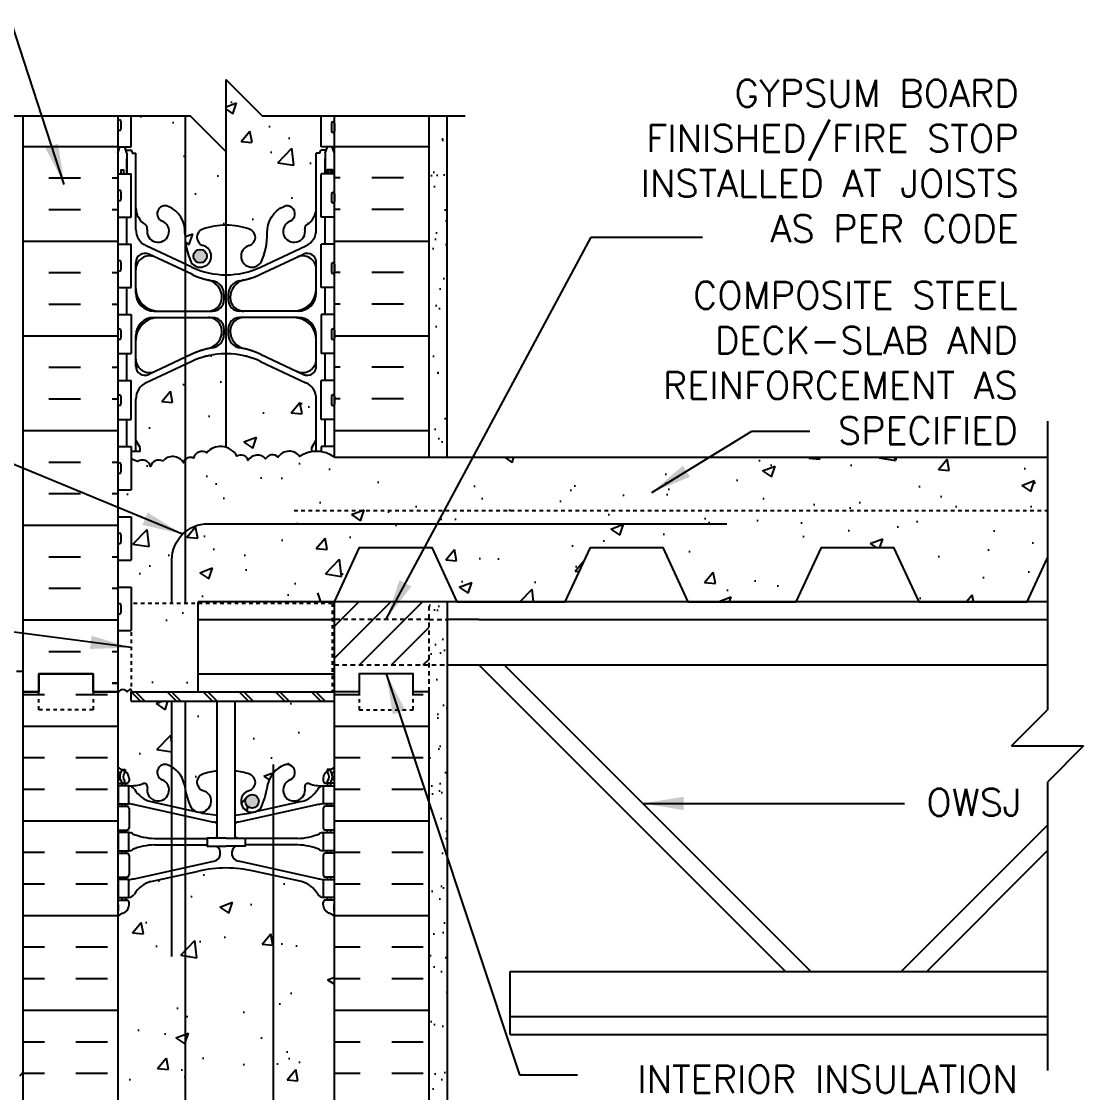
# Model space of a CAD drawing. Header units: inches. Extents: x 49.1 to 97.9, y 137.5 to 212.2.
# Drawn here: x 68.44 to 97.87, y 181.74 to 211.43 of the extents above; entities that cross this region are included whole.
import ezdxf
from ezdxf.enums import TextEntityAlignment as Align

# ---------------------------------------------------------------- set-up
doc = ezdxf.new("R2010")
doc.units = ezdxf.units.IN
doc.header["$LTSCALE"] = 0.5
doc.header["$MEASUREMENT"] = 0
doc.linetypes.add('DASHED2', pattern=[0.375, 0.25, -0.125])
doc.linetypes.add('HIDDEN2', pattern=[0.1875, 0.125, -0.0625])
for name, color, linetype in [('HATCH', 12, 'Continuous'), ('line25', 2, 'Continuous'), ('LINE3', 3, 'Continuous'), ('LINE50', 5, 'Continuous'), ('LINE9', 9, 'Continuous'), ('TEXT', 4, 'Continuous'), ('Web_Edge', 9, 'Continuous')]:
    doc.layers.add(name, color=color, linetype=linetype)
doc.styles.add('DIM', font='romans.shx', dxfattribs={"width": 0.7})
doc.styles.add('ROMANS', font='romans.shx', dxfattribs={"height": 0.75})
doc.dimstyles.new('ext_12', dxfattribs={"dimscale": 12, "dimtxt": 0.09375, "dimasz": 0.09375, "dimexe": 0.09375, "dimexo": 0.0625, "dimgap": 0.0625, "dimtad": 1, "dimdec": 1, "dimzin": 3, "dimdsep": 46, "dimlunit": 4, "dimtxsty": 'DIM', "dimcen": 0.09, "dimdle": 0.09375, "dimclrt": 4, "dimadec": 0, "dimazin": 0, "dimtfac": 1, "dimtdec": 1, "dimtmove": 2, "dimatfit": 3, "dimfxl": 1, "dimfrac": 2, "dimtolj": 1, "dimtzin": 0, "dimarcsym": 0})
pattern_1 = [(37.5, (4.0259, 64.8166), (-0.0314967, 0.963412), [0, -0.76, 0, -0.85, 0, -0.8125]), (7.5, (4.0259, 64.8166), (0.884888, 1.411073), [0, -0.41, 0, -0.685, 0, -0.2625]), (327.5, (3.4109, 64.8166), (1.557071, 0.0028295), [0, -0.25, 0, -0.9, 0, -1.175]), (317.5, (3.4109, 64.8166), (1.503063, 0.438838), [0, -0.125, 0, -0.59, 0, -0.675])]

# ---------------------------------------------------------------- blocks, each defined once
blk = doc.blocks.new('Cutline')
at = {"layer": 'LINE9'}
blk.add_lwpolyline([(-12.25, 0), (-6.625, 0), (-5.625, -1), (-5.625, 1), (-4.625, 0), (1, 0)], dxfattribs=at)

msp = doc.modelspace()

# ---------------------------------------------------------------- hatches: boundary and pattern name
at = {"layer": 'HATCH'}
h = msp.add_hatch(dxfattribs=at)
h.set_pattern_fill('AR-CONC', color=256, scale=0.5)
h.paths.add_polyline_path([(76.607, 207.778), (76.707, 207.778), (76.707, 207.808, -0.414214), (76.757, 207.858), (76.883, 207.858), (76.914, 207.951), (76.742, 207.951), (76.742, 208.809), (75.107, 208.809), (74.107, 209.809), (74.107, 207.809), (74.107, 205.778, -0.082755), (74.756, 205.67, -0.735593), (74.743, 205.212, 1.422913), (75.077, 204.745, 0.10488), (75.249, 205.557, -0.325306), (75.716, 206.299, -1), (75.879, 205.891, 2.127293), (76.292, 205.666, -0.31131), (76.348, 205.796, 0.258958), (76.607, 206.263)])
h.paths.add_polyline_path([(74.107, 207.809), (73.107, 208.809), (72.982, 208.809), (72.982, 205.3, 0.072347), (73.138, 204.745, 1.422913), (73.472, 205.212, -0.735593), (73.459, 205.67, -0.082755), (74.107, 205.778)])
h.paths.add_polyline_path([(73.576, 204.919, -1), (73.201, 204.919, -1)], flags=16)
h.paths.add_polyline_path([(72.982, 208.809), (71.472, 208.809), (71.472, 207.951), (71.301, 207.951), (71.331, 207.858), (71.457, 207.858, -0.414214), (71.507, 207.808), (71.507, 207.778), (71.607, 207.778), (71.607, 206.263, 0.258958), (71.866, 205.796, -0.31131), (71.923, 205.666, 2.127293), (72.336, 205.891, -1), (72.499, 206.299, -0.306667), (72.967, 205.608)])
h.paths.add_polyline_path([(74.107, 202.214, 0.109869), (73.154, 202.002), (72.982, 201.922), (72.982, 199.295, -0.33578), (73.207, 199.316, -0.520567), (73.569, 199.471, -0.230831), (73.986, 199.645, -0.059834), (74.107, 199.623)])
h.paths.add_polyline_path([(72.982, 201.922), (71.895, 201.413, 0.291097), (71.607, 200.96), (71.607, 199.82), (71.727, 199.62), (71.727, 199.507), (71.472, 199.507), (71.472, 199.29, -0.058158), (71.652, 199.231, -0.520567), (72.011, 199.087, -0.520567), (72.353, 199.234, -0.520567), (72.926, 199.195, -0.157293), (72.982, 199.295)])
h.paths.add_polyline_path([(76.607, 200.96, 0.291097), (76.319, 201.413), (75.061, 202.002, 0.093369), (74.254, 202.209, 0.016332), (74.107, 202.214), (74.107, 199.623, -0.195791), (74.408, 199.376, -0.520567), (74.713, 199.255, -0.520567), (75.203, 199.298, -0.520567), (75.548, 199.347, -0.520567), (76.146, 199.369, -0.108783), (76.487, 199.498), (76.487, 199.62), (76.607, 199.82)])
h.paths.add_polyline_path([(96.87, 199.344), (77.107, 199.344), (77.107, 199.346, 0.310845), (76.146, 199.369, 0.520567), (75.548, 199.347, 0.520567), (75.203, 199.298, 0.520567), (74.713, 199.255, 0.520567), (74.408, 199.376, 0.258655), (73.986, 199.645, 0.230831), (73.569, 199.471, 0.520567), (73.207, 199.316, 0.33578), (72.982, 199.295), (72.982, 195.295), (73.333, 195.295), (73.333, 195.342), (77.107, 195.342), (77.807, 196.842), (79.807, 196.842), (80.505, 195.344), (83.507, 195.344), (84.206, 196.842), (86.206, 196.842), (86.904, 195.344), (89.906, 195.344), (90.605, 196.842), (92.605, 196.842), (93.303, 195.344), (96.305, 195.344), (96.87, 196.555)])
h.paths.add_polyline_path([(72.982, 197.284), (72.982, 199.295, 0.157293), (72.926, 199.195, 0.520567), (72.353, 199.234, 0.520567), (72.011, 199.087, 0.520567), (71.652, 199.231, 0.058158), (71.472, 199.29), (71.472, 198.441), (71.107, 198.441), (71.107, 197.691), (71.472, 197.691), (71.472, 196.491), (71.107, 196.491), (71.107, 195.741), (71.472, 195.741), (71.472, 195.295), (72.607, 195.295), (72.607, 196.504, -0.227735)])
h.paths.add_polyline_path([(73.333, 195.295), (72.982, 195.295), (71.472, 195.295), (71.472, 192.842), (73.333, 192.842)])
h.paths.add_polyline_path([(72.607, 192.582), (71.472, 192.582), (71.472, 192.842), (71.472, 194.541), (71.107, 194.541), (71.107, 190.755, 0.064398), (71.217, 190.689), (71.307, 190.689), (71.307, 190.648, -0.249069), (71.417, 190.44), (71.417, 190.373, -0.414214), (71.355, 190.31), (71.307, 190.31), (71.307, 190.24), (71.412, 190.24, 0.10046), (71.806, 190.298, -0.601435), (71.926, 190.193, 2.182095), (72.336, 190.406, -1), (72.499, 190.814, -0.040657), (72.607, 190.76)])
h.paths.add_polyline_path([(73.857, 192.582), (73.857, 192.582), (72.982, 192.582), (72.982, 190.111, 0.037617), (73.113, 189.679, 1.553132), (73.472, 190.104, -0.735593), (73.459, 190.562, -0.05128), (73.857, 190.654)])
h.paths.add_polyline_path([(77.107, 192.582), (74.357, 192.582), (74.357, 190.654, -0.05128), (74.756, 190.562, -0.735593), (74.743, 190.104, 1.553132), (75.101, 189.679, 0.053157), (75.267, 190.293, -0.24438), (75.716, 190.814, -1), (75.879, 190.406, 2.182095), (76.289, 190.193, -0.601435), (76.409, 190.298, 0.10046), (76.802, 190.24), (76.907, 190.24), (76.907, 190.31), (76.86, 190.31, -0.414214), (76.797, 190.373), (76.797, 190.44, -0.249069), (76.907, 190.648), (76.907, 190.689), (76.997, 190.689, 0.064398), (77.107, 190.755)])
h.paths.add_polyline_path([(75.013, 189.81, -1), (74.638, 189.81, -1)], flags=16)
h.paths.add_polyline_path([(75.409, 187.755), (74.875, 187.872, 0.057795), (74.107, 187.961, 0.057795), (73.339, 187.872), (72.982, 187.794), (72.982, 179.895), (73.339, 179.817, 0.057795), (74.107, 179.727, 0.057795), (74.875, 179.817), (75.409, 179.934)])
h.paths.add_polyline_path([(72.982, 187.794), (72.017, 187.582, 0.196323), (71.568, 187.235, -0.188973), (71.412, 187.14), (71.307, 187.14), (71.307, 187.07), (71.355, 187.07, -0.414214), (71.417, 187.008), (71.417, 186.94, -0.317837), (71.251, 186.705, 0.082415), (71.107, 186.626), (71.107, 181.063, 0.082415), (71.251, 180.984, -0.317837), (71.417, 180.748), (71.417, 180.681, -0.414214), (71.355, 180.618), (71.307, 180.618), (71.307, 180.548), (71.412, 180.548, -0.188973), (71.568, 180.453, 0.196323), (72.017, 180.107), (72.982, 179.895)])
h.paths.add_polyline_path([(77.107, 186.626, 0.082415), (76.964, 186.705, -0.317837), (76.797, 186.94), (76.797, 187.008, -0.414214), (76.86, 187.07), (76.907, 187.07), (76.907, 187.14), (76.802, 187.14, -0.188973), (76.646, 187.235, 0.196323), (76.197, 187.582), (75.409, 187.755), (75.409, 179.934), (76.197, 180.107, 0.196323), (76.646, 180.453, -0.188973), (76.802, 180.548), (76.907, 180.548), (76.907, 180.618), (76.86, 180.618, -0.414214), (76.797, 180.681), (76.797, 180.748, -0.317837), (76.964, 180.984, 0.082415), (77.107, 181.063)])
h.paths.add_polyline_path([(72.947, 177.395, -0.24438), (72.499, 176.874, -1), (72.336, 177.283, 2.182095), (71.926, 177.496, -0.601435), (71.806, 177.391, 0.10046), (71.412, 177.448), (71.307, 177.448), (71.307, 177.378), (71.355, 177.378, -0.414214), (71.417, 177.316), (71.417, 177.248, -0.249069), (71.307, 177.041), (71.307, 176.999), (71.217, 176.999, 0.064398), (71.107, 176.933), (71.107, 174.844), (71.107, 172.755, 0.064398), (71.217, 172.689), (71.307, 172.689), (71.307, 172.648, -0.249069), (71.417, 172.44), (71.417, 172.373, -0.414214), (71.355, 172.31), (71.307, 172.31), (71.307, 172.24), (71.412, 172.24, 0.10046), (71.806, 172.298, -0.601435), (71.926, 172.193, 2.182095), (72.336, 172.406, -1), (72.499, 172.814, -0.24438), (72.947, 172.293, 0.053157), (73.113, 171.679, 1.553132), (73.472, 172.104, -0.735593), (73.459, 172.562, -0.082755), (74.107, 172.67, -0.082755), (74.756, 172.562, -0.735593), (74.743, 172.104, 1.553132), (75.101, 171.679, 0.053157), (75.267, 172.293, -0.110434), (75.409, 172.586), (75.409, 177.103, -0.110434), (75.267, 177.395, 0.053157), (75.101, 178.009, 1.553132), (74.743, 177.585, -0.735593), (74.756, 177.127, -0.082755), (74.107, 177.019, -0.082755), (73.459, 177.127, -0.735593), (73.472, 177.585, 1.553132), (73.113, 178.009, 0.053157)])
h.paths.add_polyline_path([(77.107, 176.933, 0.064398), (76.997, 176.999), (76.907, 176.999), (76.907, 177.041, -0.249069), (76.797, 177.248), (76.797, 177.316, -0.414214), (76.86, 177.378), (76.907, 177.378), (76.907, 177.448), (76.802, 177.448, 0.10046), (76.409, 177.391, -0.601435), (76.289, 177.496, 2.182095), (75.879, 177.283, -1), (75.716, 176.874, -0.130426), (75.409, 177.103), (75.409, 172.586, -0.130426), (75.716, 172.814, -1), (75.879, 172.406, 2.182095), (76.289, 172.193, -0.601435), (76.409, 172.298, 0.10046), (76.802, 172.24), (76.907, 172.24), (76.907, 172.31), (76.86, 172.31, -0.414214), (76.797, 172.373), (76.797, 172.44, -0.249069), (76.907, 172.648), (76.907, 172.689), (76.997, 172.689, 0.064398), (77.107, 172.755), (77.107, 174.844)])
h.paths.add_polyline_path([(76.18, 172.122, -1), (75.805, 172.122, -1)], flags=16)
h.paths.add_polyline_path([(75.409, 169.755), (74.875, 169.872, 0.057795), (74.107, 169.961, 0.057795), (73.339, 169.872), (72.017, 169.582, 0.196323), (71.568, 169.235, -0.188973), (71.412, 169.14), (71.307, 169.14), (71.307, 169.07), (71.355, 169.07, -0.414214), (71.417, 169.008), (71.417, 168.94, -0.317837), (71.251, 168.705, 0.082415), (71.107, 168.626), (71.107, 165.844), (73.107, 165.844), (74.107, 164.844), (74.107, 166.844), (75.107, 165.844), (75.409, 165.844)])
h.paths.add_polyline_path([(77.107, 168.626, 0.082415), (76.964, 168.705, -0.317837), (76.797, 168.94), (76.797, 169.008, -0.414214), (76.86, 169.07), (76.907, 169.07), (76.907, 169.14), (76.802, 169.14, -0.188973), (76.646, 169.235, 0.196323), (76.197, 169.582), (75.409, 169.755), (75.409, 165.844), (77.107, 165.844)])
h = msp.add_hatch(dxfattribs=at)
h.set_pattern_fill('INSUL', color=256, scale=7, style=0)
h.set_pattern_definition([(0, (-2855.0543, -204.163), (0, 2.625), []), (0, (-2855.0543, -203.288), (0, 2.625), [0.875, -0.875]), (0, (-2855.0543, -202.413), (0, 2.625), [0.875, -0.875])])
h.paths.add_polyline_path([(68.482, 192.846), (68.92, 192.846), (68.92, 193.346), (70.42, 193.346), (70.42, 192.846), (71.107, 192.846), (71.107, 208.684), (70.982, 208.809), (68.482, 208.809)])
h = msp.add_hatch(dxfattribs=at)
h.set_pattern_fill('AR-CONC', color=256, scale=0.5, style=0)
h.paths.add_polyline_path([(72.511, 208.809), (71.472, 208.809), (71.472, 207.951), (71.301, 207.951), (71.331, 207.858), (71.457, 207.858, -0.414214), (71.507, 207.808), (71.507, 207.778), (71.607, 207.778), (71.607, 206.263, 0.258958), (71.866, 205.796, -0.31131), (71.923, 205.666, 0.933591), (72.511, 205.508), (72.511, 205.707, 0.218189), (72.336, 205.891, -1), (72.499, 206.299, -0.004256), (72.511, 206.294)])
h = msp.add_hatch(dxfattribs=at)
h.set_pattern_fill('INSUL', color=256, scale=7, style=0)
h.set_pattern_definition([(180, (3003.269, -204.163), (0, 2.625), []), (180, (3003.269, -203.288), (0, 2.625), [0.875, -0.875]), (180, (3003.269, -202.413), (0, 2.625), [0.875, -0.875])])
h.paths.add_polyline_path([(77.107, 199.344), (79.732, 199.344), (79.732, 208.809), (77.107, 208.809)])
h = msp.add_hatch(dxfattribs=at)
h.set_pattern_fill('AR-SAND', color=256, scale=0.5, style=0)
h.set_pattern_definition(pattern_1)
h.paths.add_polyline_path([(80.232, 208.809), (79.732, 208.809), (79.732, 199.344), (79.857, 199.344), (80.232, 199.344)])
h = msp.add_hatch(dxfattribs=at)
h.set_pattern_fill('AR-CONC', color=256, scale=0.5, style=0)
h.paths.add_polyline_path([(73.992, 202.844, 0.413582), (73.617, 203.218), (72.511, 203.218), (72.511, 201.9), (73.154, 202.201, -0.053094), (73.604, 202.356, 0.350119)])
h = msp.add_hatch(dxfattribs=at)
h.set_pattern_fill('AR-SAND', color=256, scale=0.5, style=0)
h.set_pattern_definition(pattern_1)
h.paths.add_polyline_path([(80.232, 195.344), (79.732, 195.344), (79.732, 174.844), (79.732, 165.844), (80.232, 165.844)])
h = msp.add_hatch(dxfattribs=at)
h.set_pattern_fill('INSUL', color=256, scale=7, style=0)
h.set_pattern_definition([(0, (78.6955, 186.6443), (0, 2.625), []), (0, (78.6955, 187.5193), (0, 2.625), [0.875, -0.875]), (0, (78.6955, 188.3943), (0, 2.625), [0.875, -0.875])])
h.paths.add_polyline_path([(79.732, 192.844), (79.295, 192.844), (79.295, 192.344), (77.795, 192.344), (77.795, 192.844), (77.107, 192.844), (77.107, 174.844), (77.795, 174.844), (77.795, 175.344), (79.295, 175.344), (79.295, 174.844), (79.732, 174.844)])
h.paths.add_polyline_path([(68.482, 174.844), (68.92, 174.844), (68.92, 175.344), (70.42, 175.344), (70.42, 174.844), (71.107, 174.844), (71.107, 192.844), (70.42, 192.844), (70.42, 193.344), (68.92, 193.344), (68.92, 192.844), (68.482, 192.844)])
at = {"layer": 'LINE3'}
for points in [[(73.201, 204.919, 1), (73.576, 204.919, 1)], [(74.638, 189.81, 1), (75.013, 189.81, 1)]]:
    msp.add_hatch(color=256, dxfattribs=at).paths.add_polyline_path(points)
at = {"layer": 'LINE9'}
h = msp.add_hatch(dxfattribs=at)
h.set_pattern_fill('ANSI31', color=256, scale=5, style=0)
h.paths.add_polyline_path([(79.732, 193.594), (79.732, 195.342), (77.107, 195.342), (77.107, 193.594)])

# ---------------------------------------------------------------- linework, layer by layer
at = {"layer": 'HATCH', "linetype": 'HIDDEN2'}
for p, q in [((71.472, 195.295), (71.472, 192.842)), ((77.045, 195.295), (71.472, 195.295)), ((77.045, 195.295), (77.045, 192.842))]:
    msp.add_line(p, q, dxfattribs=at)
at = {"layer": 'HATCH', "linetype": 'HIDDEN2', "ltscale": 2}
for p, q in [((79.732, 192.844), (79.732, 195.344)), ((79.732, 194.844), (77.107, 194.844)), ((79.732, 194.844), (80.232, 194.844)), ((77.107, 193.594), (80.232, 193.594))]:
    msp.add_line(p, q, dxfattribs=at)
at = {"layer": 'HATCH'}
for p, q in [((70.946, 193.085), (71.107, 193.085)), ((71.472, 192.842), (71.732, 192.582)), ((71.597, 192.842), (71.857, 192.582)), ((72.472, 192.842), (72.732, 192.582)), ((72.597, 192.842), (72.857, 192.582)), ((73.472, 192.842), (73.732, 192.582)), ((73.597, 192.842), (73.857, 192.582)), ((74.472, 192.842), (74.732, 192.582)), ((74.597, 192.842), (74.857, 192.582)), ((75.472, 192.842), (75.732, 192.582)), ((75.597, 192.842), (75.857, 192.582)), ((76.472, 192.842), (76.732, 192.582)), ((76.597, 192.842), (76.857, 192.582))]:
    msp.add_line(p, q, dxfattribs=at)
for points in [[(73.986, 199.645, 0.230831), (73.569, 199.471, 0.520567), (73.207, 199.316, 0.520567), (72.926, 199.195, 0.520567), (72.353, 199.234, 0.166585)], [(77.107, 199.346, 0.310845), (76.146, 199.369, 0.520567), (75.548, 199.347, 0.520567), (75.203, 199.298, 0.520567), (74.713, 199.255, 0.520567), (74.408, 199.376, 0.258655), (73.986, 199.645, 0.132818)], [(72.353, 199.234, 0.520567), (72.011, 199.087, 0.520567), (71.652, 199.231, 0.058158), (71.472, 199.29, 0.058158)], [(71.472, 192.92, 0.182463), (71.364, 192.846, 0.520567), (71.129, 192.846)]]:
    msp.add_lwpolyline(points, format="xyb", dxfattribs=at)
at = {"layer": 'line25'}
for p, q in [((71.107, 208.809), (71.107, 174.844)), ((71.472, 207.951), (71.472, 208.809)), ((76.742, 207.951), (76.742, 208.809)), ((77.107, 199.344), (77.107, 208.809)), ((71.107, 207.951), (71.472, 207.951)), ((77.107, 207.951), (76.742, 207.951)), ((71.107, 207.201), (71.472, 207.201)), ((71.472, 206.001), (71.472, 207.201)), ((76.742, 206.001), (76.742, 207.201)), ((77.107, 207.201), (76.742, 207.201)), ((71.107, 206.001), (71.472, 206.001)), ((77.107, 206.001), (76.742, 206.001)), ((71.107, 205.251), (71.472, 205.251)), ((71.472, 204.051), (71.472, 205.251)), ((77.107, 205.251), (76.742, 205.251)), ((76.742, 204.051), (76.742, 205.251)), ((71.107, 204.051), (71.472, 204.051)), ((77.107, 204.051), (76.742, 204.051)), ((71.107, 203.301), (71.472, 203.301)), ((71.472, 203.301), (71.472, 202.221)), ((77.107, 203.301), (76.742, 203.301)), ((76.742, 203.301), (76.742, 202.221)), ((71.107, 202.221), (71.472, 202.221)), ((77.107, 202.221), (76.742, 202.221)), ((71.107, 201.471), (71.472, 201.471)), ((71.472, 200.391), (71.472, 201.471)), ((77.107, 201.471), (76.742, 201.471)), ((76.742, 200.391), (76.742, 201.471)), ((71.107, 200.391), (71.472, 200.391)), ((77.107, 200.391), (76.742, 200.391)), ((71.107, 199.641), (71.472, 199.641)), ((71.472, 199.641), (71.472, 198.441)), ((77.107, 199.641), (76.742, 199.641)), ((76.742, 199.641), (76.742, 199.497)), ((77.107, 199.344), (96.87, 199.344)), ((71.107, 198.441), (71.472, 198.441)), ((71.107, 197.691), (71.472, 197.691)), ((71.472, 197.691), (71.472, 196.491)), ((71.107, 196.491), (71.472, 196.491)), ((71.107, 195.741), (71.472, 195.741)), ((71.472, 195.741), (71.472, 194.541)), ((73.333, 192.842), (73.333, 195.342)), ((77.107, 174.844), (77.107, 195.344)), ((79.732, 195.344), (96.87, 195.344)), ((77.107, 194.842), (73.333, 194.842)), ((81.107, 194.844), (80.232, 194.844)), ((81.107, 194.844), (96.87, 194.844)), ((71.107, 194.541), (71.472, 194.541)), ((80.232, 193.594), (96.87, 193.594)), ((81.107, 193.594), (89.607, 185.094)), ((81.814, 193.594), (90.314, 185.094)), ((73.333, 193.342), (77.107, 193.342)), ((71.472, 192.842), (77.107, 192.842)), ((71.472, 192.582), (71.472, 192.842)), ((71.472, 192.582), (77.107, 192.582)), ((73.857, 188.79), (73.857, 192.582)), ((74.357, 188.79), (74.357, 192.582)), ((96.87, 189.15), (92.814, 185.094)), ((96.87, 188.442), (93.522, 185.094)), ((81.982, 183.344), (81.982, 185.094)), ((81.982, 185.094), (96.87, 185.094)), ((81.982, 183.844), (96.87, 183.844)), ((81.982, 183.344), (96.87, 183.344))]:
    msp.add_line(p, q, dxfattribs=at)
at = {"layer": 'line25', "color": 192}
for p, q in [((76.732, 195.342), (76.653, 195.592)), ((76.732, 195.342), (77.107, 195.342)), ((80.506, 195.342), (83.506, 195.342)), ((86.905, 195.342), (89.905, 195.342)), ((93.304, 195.342), (96.304, 195.342))]:
    msp.add_line(p, q, dxfattribs=at)
for points in [[(77.107, 195.342), (77.807, 196.842), (79.807, 196.842), (80.506, 195.342)], [(83.506, 195.342), (84.206, 196.842), (86.206, 196.842), (86.905, 195.342)], [(89.905, 195.342), (90.605, 196.842), (92.605, 196.842), (93.304, 195.342)], [(96.304, 195.342), (96.87, 196.555)]]:
    msp.add_lwpolyline(points, dxfattribs=at)
at = {"layer": 'line25'}
for points in [[(79.732, 195.342), (73.333, 195.342)], [(74.107, 188.79), (73.579, 188.79), (73.579, 188.563), (74.107, 188.563)], [(74.107, 188.79), (74.636, 188.79), (74.636, 188.563), (74.376, 188.563)], [(74.376, 188.563), (74.107, 188.563)]]:
    msp.add_lwpolyline(points, dxfattribs=at)
at = {"layer": 'LINE3'}
for p, q in [((72.982, 195.295), (72.982, 208.807)), ((74.107, 199.623), (74.107, 207.809)), ((72.982, 172.335), (72.982, 192.582)), ((75.409, 190.828), (75.409, 165.844))]:
    msp.add_line(p, q, dxfattribs=at)
at = {"layer": 'LINE3', "linetype": 'Continuous'}
msp.add_lwpolyline([(72.607, 195.295), (72.607, 196.504, -0.414214), (73.607, 197.504), (87.986, 197.504)], format="xyb", dxfattribs=at)
msp.add_lwpolyline([(72.607, 185.504), (72.607, 192.582)], dxfattribs=at)
at = {"layer": 'LINE3'}
for centre in [(73.389, 204.919), (74.826, 189.81)]:
    msp.add_circle(centre, 0.188, dxfattribs=at)
at = {"layer": 'LINE50'}
for p, q in [((68.482, 192.846), (68.482, 208.809)), ((79.732, 199.344), (79.732, 208.809)), ((68.482, 174.844), (68.482, 192.844)), ((79.732, 174.844), (79.732, 192.844))]:
    msp.add_line(p, q, dxfattribs=at)
for points in [[(71.107, 192.844), (70.42, 192.844), (70.42, 193.344), (68.92, 193.344), (68.92, 192.844), (68.482, 192.844)], [(68.482, 192.844), (68.92, 192.844), (68.92, 193.344), (70.42, 193.344), (70.42, 192.844), (71.107, 192.844)], [(79.732, 192.844), (79.295, 192.844), (79.295, 193.344), (77.795, 193.344), (77.795, 192.844), (77.107, 192.844)]]:
    msp.add_lwpolyline(points, dxfattribs=at)
at = {"layer": 'LINE9'}
for p, q in [((80.232, 199.344), (80.232, 208.809)), ((71.107, 208.661), (71.107, 208.441)), ((71.107, 208.606), (71.107, 208.606)), ((71.107, 208.496), (71.107, 208.496)), ((71.147, 208.701), (71.147, 208.701)), ((71.187, 208.661), (71.187, 208.441)), ((77.027, 208.601), (77.027, 208.381)), ((77.027, 208.546), (77.027, 208.546)), ((77.027, 208.436), (77.027, 208.436)), ((77.067, 208.641), (77.067, 208.641)), ((77.107, 208.601), (77.107, 208.381)), ((71.147, 208.401), (71.147, 208.401)), ((77.067, 208.341), (77.067, 208.341)), ((71.107, 207.778), (71.164, 207.951)), ((71.357, 207.778), (71.301, 207.951)), ((71.331, 207.858), (71.457, 207.858)), ((76.883, 207.858), (76.757, 207.858)), ((76.857, 207.778), (76.914, 207.951)), ((77.107, 207.778), (77.051, 207.951)), ((71.357, 207.778), (71.357, 207.201)), ((71.507, 207.808), (71.507, 207.778)), ((71.507, 207.808), (71.507, 207.808)), ((71.507, 207.778), (71.607, 207.778)), ((71.607, 205.657), (71.607, 207.778)), ((76.707, 207.778), (76.607, 207.778)), ((76.607, 205.657), (76.607, 207.778)), ((76.707, 207.808), (76.707, 207.778)), ((76.707, 207.808), (76.707, 207.808)), ((76.857, 207.778), (76.857, 207.201)), ((71.107, 206.711), (71.107, 206.491)), ((71.107, 206.656), (71.107, 206.656)), ((71.147, 206.751), (71.147, 206.751)), ((71.187, 206.711), (71.187, 206.491)), ((77.027, 206.651), (77.027, 206.431)), ((77.067, 206.691), (77.067, 206.691)), ((77.107, 206.651), (77.107, 206.431)), ((71.107, 206.546), (71.107, 206.546)), ((71.147, 206.451), (71.147, 206.451)), ((77.027, 206.596), (77.027, 206.596)), ((77.027, 206.486), (77.027, 206.486)), ((77.067, 206.391), (77.067, 206.391)), ((73.154, 204.615), (71.895, 205.204)), ((73.154, 204.615), (71.895, 205.204)), ((75.061, 204.615), (76.319, 205.204)), ((75.061, 204.615), (76.319, 205.204)), ((73.154, 204.416), (71.963, 204.973)), ((73.154, 204.416), (71.963, 204.973)), ((75.061, 204.416), (76.251, 204.973)), ((75.061, 204.416), (76.251, 204.973)), ((71.107, 204.761), (71.107, 204.541)), ((71.107, 204.706), (71.107, 204.706)), ((71.107, 204.596), (71.107, 204.596)), ((71.147, 204.801), (71.147, 204.801)), ((71.187, 204.761), (71.187, 204.541)), ((71.607, 203.898), (71.607, 204.747)), ((76.607, 203.898), (76.607, 204.747)), ((77.027, 204.701), (77.027, 204.481)), ((77.027, 204.646), (77.027, 204.646)), ((77.067, 204.741), (77.067, 204.741)), ((77.107, 204.701), (77.107, 204.481)), ((71.147, 204.501), (71.147, 204.501)), ((77.027, 204.536), (77.027, 204.536)), ((77.067, 204.441), (77.067, 204.441)), ((73.992, 203.773), (73.992, 203.774)), ((74.047, 203.865), (74.047, 203.711)), ((74.167, 203.865), (74.167, 203.711)), ((74.222, 203.773), (74.222, 203.774)), ((72.107, 203.398), (73.735, 203.398)), ((72.107, 203.398), (73.617, 203.398)), ((76.107, 203.398), (74.48, 203.398)), ((76.107, 203.398), (74.597, 203.398)), ((72.107, 203.218), (73.735, 203.218)), ((72.107, 203.218), (73.617, 203.218)), ((76.107, 203.218), (74.48, 203.218)), ((76.107, 203.218), (74.597, 203.218)), ((71.107, 202.871), (71.107, 202.651)), ((71.107, 202.816), (71.107, 202.816)), ((71.147, 202.911), (71.147, 202.911)), ((71.187, 202.871), (71.187, 202.651)), ((74.047, 202.906), (74.047, 202.752)), ((74.167, 202.906), (74.167, 202.752)), ((77.027, 202.871), (77.027, 202.651)), ((77.027, 202.816), (77.027, 202.816)), ((77.067, 202.911), (77.067, 202.911)), ((77.107, 202.871), (77.107, 202.651)), ((71.107, 202.706), (71.107, 202.706)), ((71.147, 202.611), (71.147, 202.611)), ((71.607, 201.87), (71.607, 202.718)), ((76.607, 201.87), (76.607, 202.718)), ((77.027, 202.706), (77.027, 202.706)), ((77.067, 202.611), (77.067, 202.611)), ((73.154, 202.201), (71.963, 201.644)), ((73.154, 202.201), (71.963, 201.644)), ((75.061, 202.201), (76.251, 201.644)), ((75.061, 202.201), (76.251, 201.644)), ((73.154, 202.002), (71.895, 201.413)), ((73.154, 202.002), (71.895, 201.413)), ((75.061, 202.002), (76.319, 201.413)), ((75.061, 202.002), (76.319, 201.413)), ((71.107, 201.041), (71.107, 200.821)), ((71.147, 201.081), (71.147, 201.081)), ((71.187, 201.041), (71.187, 200.821)), ((77.027, 201.041), (77.027, 200.821)), ((77.067, 201.081), (77.067, 201.081)), ((77.107, 201.041), (77.107, 200.821)), ((71.107, 200.986), (71.107, 200.986)), ((71.107, 200.876), (71.107, 200.876)), ((71.147, 200.781), (71.147, 200.781)), ((71.607, 199.507), (71.607, 200.96)), ((76.607, 199.507), (76.607, 200.96)), ((77.027, 200.986), (77.027, 200.986)), ((77.027, 200.876), (77.027, 200.876)), ((77.067, 200.781), (77.067, 200.781)), ((96.87, 200.344), (96.87, 192.344)), ((71.727, 199.62), (71.607, 199.82)), ((76.487, 199.62), (76.607, 199.82)), ((71.727, 199.507), (71.727, 199.62)), ((76.487, 199.507), (76.487, 199.62)), ((71.727, 199.507), (71.472, 199.507)), ((76.742, 199.507), (76.487, 199.507)), ((71.107, 199.151), (71.107, 198.931)), ((71.107, 199.096), (71.107, 199.096)), ((71.107, 198.986), (71.107, 198.986)), ((71.147, 199.191), (71.147, 199.191)), ((71.187, 199.151), (71.187, 198.931)), ((71.147, 198.891), (71.147, 198.891)), ((71.107, 197.201), (71.107, 196.981)), ((71.147, 197.241), (71.147, 197.241)), ((71.187, 197.201), (71.187, 196.981)), ((71.107, 197.146), (71.107, 197.146)), ((71.107, 197.036), (71.107, 197.036)), ((71.147, 196.941), (71.147, 196.941)), ((71.107, 195.251), (71.107, 195.031)), ((71.107, 195.196), (71.107, 195.196)), ((71.107, 195.086), (71.107, 195.086)), ((71.147, 195.291), (71.147, 195.291)), ((71.187, 195.251), (71.187, 195.031)), ((80.232, 195.344), (80.232, 165.844)), ((71.147, 194.991), (71.147, 194.991)), ((68.295, 193.419), (68.482, 193.419)), ((95.87, 191.344), (96.87, 192.344)), ((95.87, 191.344), (97.87, 191.344)), ((97.87, 191.344), (96.87, 190.344)), ((96.87, 190.344), (96.87, 182.344))]:
    msp.add_line(p, q, dxfattribs=at)
at = {"layer": 'LINE9', "linetype": 'HIDDEN2'}
msp.add_line((75.992, 197.873), (96.87, 197.873), dxfattribs=at)
at = {"layer": 'LINE9', "linetype": 'DASHED2'}
msp.add_line((68.389, 182.201), (68.482, 182.295), dxfattribs=at)
at = {"layer": 'LINE9'}
for points in [[(71.357, 207.201), (71.357, 207.628)], [(76.857, 207.201), (76.857, 207.628)], [(71.197, 207.201), (71.197, 207.308), (71.267, 207.308), (71.267, 207.201)], [(77.057, 207.201), (77.057, 207.308), (76.907, 207.308), (76.907, 207.201)], [(77.017, 207.201), (77.017, 207.308), (76.947, 207.308), (76.947, 207.201)], [(71.357, 205.251), (71.357, 206.001)], [(76.857, 205.251), (76.857, 206.001)], [(71.357, 203.301), (71.357, 204.051)], [(76.857, 203.301), (76.857, 204.051)], [(71.357, 201.471), (71.357, 202.221)], [(76.857, 201.471), (76.857, 202.221)], [(71.357, 199.641), (71.357, 200.391)], [(76.857, 199.641), (76.857, 200.391)]]:
    msp.add_lwpolyline(points, dxfattribs=at)
for points in [[(72.966, 205.557, 0.325312), (72.499, 206.299)], [(75.249, 205.557, -0.325312), (75.716, 206.299)]]:
    msp.add_lwpolyline(points, format="xyb", dxfattribs=at)
at = {"layer": 'LINE9', "linetype": 'DASHED2', "ltscale": 0.15}
for points in [[(70.42, 192.844), (70.42, 192.844), (70.42, 192.344), (68.92, 192.344), (68.92, 192.844), (68.92, 192.844)], [(77.795, 192.844), (77.795, 192.844), (77.795, 192.344), (79.295, 192.344), (79.295, 192.844), (79.295, 192.844)]]:
    msp.add_lwpolyline(points, dxfattribs=at)
at = {"layer": 'LINE9'}
for centre, radius, start, end in [((71.147, 208.661), 0.04, 90, 180), ((71.147, 208.441), 0.04, 180, 270), ((71.147, 208.661), 0.04, 0, 90), ((71.147, 208.441), 0.04, 270, 0), ((77.067, 208.601), 0.04, 90, 180), ((77.067, 208.601), 0.04, 0, 90), ((77.067, 208.381), 0.04, 180, 270), ((77.067, 208.381), 0.04, 270, 0), ((71.457, 207.808), 0.05, 0, 90), ((76.757, 207.808), 0.05, 90, 180), ((71.147, 206.711), 0.04, 90, 180), ((71.147, 206.711), 0.04, 0, 90), ((77.067, 206.651), 0.04, 90, 180), ((77.067, 206.651), 0.04, 0, 90), ((71.147, 206.491), 0.04, 180, 270), ((71.147, 206.491), 0.04, 270, 0), ((77.067, 206.431), 0.04, 180, 270), ((77.067, 206.431), 0.04, 270, 0), ((72.157, 206.263), 0.55, 180, 238.0732), ((72.417, 206.095), 0.22, 68.1963, 248.1963), ((75.797, 206.095), 0.22, 291.8037, 111.8037), ((76.057, 206.263), 0.55, 301.9268, 0), ((71.8, 205.69), 0.125, 348.9056, 58.0732), ((72.222, 205.608), 0.305, 168.9056, 68.1963), ((74.107, 203.778), 2, 90, 108.923), ((74.107, 203.778), 2, 71.077, 90), ((75.992, 205.608), 0.305, 111.8037, 11.0944), ((76.414, 205.69), 0.125, 121.9268, 191.0944), ((72.107, 205.657), 0.5, 180, 244.9204), ((74.966, 205.558), 2, 180.0146, 203.9638), ((73.537, 205.443), 0.24, 108.923, 254.2747), ((74.678, 205.443), 0.24, 285.7253, 71.077), ((73.249, 205.558), 2, 336.0362, 359.9854), ((76.107, 205.657), 0.5, 295.0796, 0), ((73.389, 204.919), 0.305, 214.6703, 74.2747), ((74.826, 204.919), 0.305, 105.7253, 325.3297), ((71.857, 204.747), 0.25, 64.9204, 180), ((71.982, 204.55), 0.375, 64.9204, 180), ((71.982, 204.55), 0.375, 64.9204, 180), ((76.232, 204.55), 0.375, 0, 115.0796), ((76.232, 204.55), 0.375, 0, 115.0796), ((76.357, 204.747), 0.25, 0, 115.0796), ((71.147, 204.761), 0.04, 90, 180), ((71.147, 204.761), 0.04, 0, 90), ((74.107, 206.653), 2.25, 244.9204, 270), ((74.107, 206.653), 2.25, 270, 295.0796), ((77.067, 204.701), 0.04, 90, 180), ((77.067, 204.701), 0.04, 0, 90), ((71.147, 204.541), 0.04, 180, 270), ((71.147, 204.541), 0.04, 270, 0), ((74.107, 206.454), 2.25, 244.9204, 260.4613), ((74.107, 206.454), 2.25, 244.9204, 256.7462), ((74.107, 206.454), 2.25, 279.5387, 295.0796), ((74.107, 206.454), 2.25, 283.2538, 295.0796), ((77.067, 204.481), 0.04, 180, 270), ((77.067, 204.481), 0.04, 270, 0), ((72.232, 204.023), 0.625, 180, 270), ((72.232, 204.023), 0.625, 180, 270), ((73.492, 203.774), 0.5, 0, 77.0773), ((73.672, 203.865), 0.375, 360, 80.4613), ((74.542, 203.865), 0.375, 99.5387, 180), ((74.722, 203.774), 0.5, 102.9227, 180), ((75.982, 204.023), 0.625, 270, 0), ((75.982, 204.023), 0.625, 270, 0), ((72.107, 203.898), 0.5, 180, 270), ((72.107, 203.898), 0.5, 180, 270), ((73.617, 203.773), 0.375, 270, 0), ((73.735, 203.711), 0.312, 270, 0), ((74.48, 203.711), 0.312, 180, 270), ((74.597, 203.773), 0.375, 180, 270), ((76.107, 203.898), 0.5, 270, 0), ((76.107, 203.898), 0.5, 270, 0), ((73.617, 203.773), 0.375, 270, 289.5821), ((74.597, 203.773), 0.375, 250.4179, 270), ((72.232, 202.593), 0.625, 90, 180), ((72.107, 202.718), 0.5, 90, 180), ((72.232, 202.593), 0.625, 90, 180), ((72.107, 202.718), 0.5, 90, 180), ((73.617, 202.843), 0.375, 0, 90), ((73.617, 202.843), 0.375, 63.1882, 90), ((73.735, 202.906), 0.312, 0, 90), ((74.48, 202.906), 0.312, 90, 180), ((74.597, 202.843), 0.375, 90, 180), ((74.597, 202.843), 0.375, 90, 116.8118), ((75.982, 202.593), 0.625, 360, 90), ((75.982, 202.593), 0.625, 360, 90), ((76.107, 202.718), 0.5, 0, 90), ((76.107, 202.718), 0.5, 0, 90), ((71.147, 202.871), 0.04, 90, 180), ((71.147, 202.871), 0.04, 0, 90), ((73.492, 202.843), 0.5, 282.9227, 0), ((74.722, 202.843), 0.5, 180, 257.0773), ((77.067, 202.871), 0.04, 90, 180), ((77.067, 202.871), 0.04, 0, 90), ((71.147, 202.651), 0.04, 180, 270), ((71.147, 202.651), 0.04, 270, 0), ((73.492, 202.843), 0.5, 282.9227, 324.4006), ((73.672, 202.752), 0.375, 279.5387, 0), ((74.542, 202.752), 0.375, 180, 260.4613), ((74.722, 202.843), 0.5, 215.5994, 257.0773), ((77.067, 202.651), 0.04, 180, 270), ((77.067, 202.651), 0.04, 270, 0), ((74.107, 200.163), 2.25, 99.5387, 115.0796), ((74.107, 200.163), 2.25, 102.9227, 115.0796), ((74.107, 199.964), 2.25, 90, 115.0796), ((74.107, 199.964), 2.25, 93.7428, 115.0796), ((74.107, 199.964), 2.25, 64.9204, 90), ((74.107, 199.964), 2.25, 64.9204, 86.2572), ((74.107, 200.163), 2.25, 64.9204, 80.4613), ((74.107, 200.163), 2.25, 64.9204, 77.0773), ((71.982, 202.067), 0.375, 180, 295.0796), ((71.982, 202.067), 0.375, 180, 295.0796), ((76.232, 202.067), 0.375, 244.9204, 360), ((76.232, 202.067), 0.375, 244.9204, 360), ((71.857, 201.87), 0.25, 180, 295.0796), ((76.357, 201.87), 0.25, 244.9204, 0), ((72.107, 200.96), 0.5, 115.0796, 180), ((76.107, 200.96), 0.5, 0, 64.9204), ((71.147, 201.041), 0.04, 90, 180), ((71.147, 201.041), 0.04, 0, 90), ((77.067, 201.041), 0.04, 90, 180), ((77.067, 201.041), 0.04, 0, 90), ((71.147, 200.821), 0.04, 180, 270), ((71.147, 200.821), 0.04, 270, 0), ((77.067, 200.821), 0.04, 180, 270), ((77.067, 200.821), 0.04, 270, 0), ((71.147, 199.151), 0.04, 90, 180), ((71.147, 198.931), 0.04, 180, 270), ((71.147, 199.151), 0.04, 0, 90), ((71.147, 198.931), 0.04, 270, 0), ((71.147, 197.201), 0.04, 90, 180), ((71.147, 197.201), 0.04, 0, 90), ((71.147, 196.981), 0.04, 180, 270), ((71.147, 196.981), 0.04, 270, 0), ((71.147, 195.251), 0.04, 90, 180), ((71.147, 195.251), 0.04, 0, 90), ((71.147, 195.031), 0.04, 180, 270), ((71.147, 195.031), 0.04, 270, 0)]:
    msp.add_arc(centre, radius, start, end, dxfattribs=at)
at = {"layer": 'Web_Edge'}
for p, q in [((71.217, 190.689), (71.307, 190.689)), ((71.307, 190.689), (71.307, 190.648)), ((76.997, 190.689), (76.907, 190.689)), ((76.907, 190.689), (76.907, 190.648)), ((71.107, 190.41), (71.149, 190.41)), ((71.417, 190.44), (71.417, 190.373)), ((76.797, 190.44), (76.797, 190.373)), ((77.107, 190.41), (77.065, 190.41)), ((71.107, 190.31), (71.355, 190.31)), ((71.217, 190.31), (71.217, 190.24)), ((71.307, 190.31), (71.307, 190.24)), ((77.107, 190.31), (76.86, 190.31)), ((76.907, 190.31), (76.907, 190.24)), ((76.997, 190.31), (76.997, 190.24)), ((71.217, 189.74), (71.217, 189.67)), ((71.307, 189.74), (71.307, 189.67)), ((72.017, 189.799), (73.339, 189.509)), ((76.197, 189.799), (74.875, 189.509)), ((76.907, 189.74), (76.907, 189.67)), ((76.997, 189.74), (76.997, 189.67)), ((71.107, 189.67), (71.355, 189.67)), ((71.417, 189.608), (71.417, 189.073)), ((71.556, 189.717), (73.768, 189.235)), ((76.658, 189.717), (74.447, 189.235)), ((76.797, 189.608), (76.797, 189.073)), ((77.107, 189.67), (76.86, 189.67)), ((71.107, 189.01), (71.355, 189.01)), ((71.217, 189.01), (71.217, 188.94)), ((71.307, 189.01), (71.307, 188.94)), ((77.107, 189.01), (76.86, 189.01)), ((76.907, 189.01), (76.907, 188.94)), ((76.997, 189.01), (76.997, 188.94)), ((72.122, 188.78), (73.579, 188.78)), ((72.122, 188.6), (73.579, 188.6)), ((76.093, 188.78), (74.636, 188.78)), ((76.093, 188.6), (74.636, 188.6)), ((71.107, 188.37), (71.355, 188.37)), ((71.217, 188.44), (71.217, 188.37)), ((71.307, 188.44), (71.307, 188.37)), ((71.417, 188.308), (71.417, 187.773)), ((76.797, 188.308), (76.797, 187.773)), ((77.107, 188.37), (76.86, 188.37)), ((76.907, 188.44), (76.907, 188.37)), ((76.997, 188.44), (76.997, 188.37)), ((71.556, 187.664), (73.768, 188.146)), ((76.658, 187.664), (74.447, 188.146)), ((71.107, 187.71), (71.355, 187.71)), ((71.217, 187.71), (71.217, 187.64)), ((71.307, 187.71), (71.307, 187.64)), ((72.017, 187.582), (73.339, 187.872)), ((76.197, 187.582), (74.875, 187.872)), ((77.107, 187.71), (76.86, 187.71)), ((76.907, 187.71), (76.907, 187.64)), ((76.997, 187.71), (76.997, 187.64)), ((71.107, 187.07), (71.355, 187.07)), ((71.217, 187.14), (71.217, 187.07)), ((71.307, 187.14), (71.307, 187.07)), ((77.107, 187.07), (76.86, 187.07)), ((76.907, 187.14), (76.907, 187.07)), ((76.997, 187.14), (76.997, 187.07)), ((71.117, 186.95), (71.117, 186.764)), ((71.417, 186.94), (71.417, 187.008)), ((76.797, 186.94), (76.797, 187.008)), ((77.097, 186.95), (77.097, 186.764))]:
    msp.add_line(p, q, dxfattribs=at)
for points in [[(71.112, 189.74), (71.412, 189.74), (71.412, 190.24), (71.112, 190.24)], [(77.102, 189.74), (76.802, 189.74), (76.802, 190.24), (77.102, 190.24)], [(71.112, 188.44), (71.412, 188.44), (71.412, 188.94), (71.112, 188.94)], [(77.102, 188.44), (76.802, 188.44), (76.802, 188.94), (77.102, 188.94)], [(71.112, 187.14), (71.412, 187.14), (71.412, 187.64), (71.112, 187.64)], [(77.102, 187.14), (76.802, 187.14), (76.802, 187.64), (77.102, 187.64)]]:
    msp.add_lwpolyline(points, close=True, dxfattribs=at)
for centre, radius, start, end in [((71.417, 191.148), 0.5, 231.6833, 250.5288), ((71.417, 191.148), 0.6, 238.8907, 245.0748), ((71.411, 190.495), 0.25, 140.1145, 222.4609), ((71.253, 190.626), 0.045, 319.1879, 141.448), ((71.167, 190.44), 0.25, 0, 70.5288), ((72.417, 190.61), 0.22, 68.1963, 248.1963), ((72.222, 190.122), 0.745, 13.2652, 68.1963), ((74.107, 188.67), 2, 97.1808, 108.923), ((74.107, 188.67), 2, 71.077, 82.8192), ((75.992, 190.122), 0.745, 111.8037, 166.7348), ((75.797, 190.61), 0.22, 291.8037, 111.8037), ((77.047, 190.44), 0.25, 109.4712, 180), ((76.961, 190.626), 0.045, 38.552, 220.8121), ((76.797, 191.148), 0.5, 289.4712, 308.3167), ((76.804, 190.495), 0.25, 317.5391, 39.8855), ((76.797, 191.148), 0.6, 294.9252, 301.1093), ((71.149, 190.43), 0.02, 270, 14.1541), ((71.156, 190.585), 0.02, 340.7916, 65.0748), ((71.26, 190.357), 0.045, 222.4609, 42.4609), ((71.411, 190.495), 0.16, 140.0001, 222.4609), ((71.355, 190.373), 0.0625, 270, 0), ((72.222, 190.122), 0.305, 166.6795, 68.1963), ((73.537, 190.335), 0.24, 108.923, 254.2747), ((74.678, 190.335), 0.24, 285.7253, 71.077), ((75.992, 190.122), 0.305, 111.8037, 13.3205), ((76.86, 190.373), 0.0625, 180, 270), ((76.955, 190.357), 0.045, 137.5391, 317.5391), ((76.804, 190.495), 0.16, 317.5391, 39.9999), ((77.059, 190.585), 0.02, 114.9252, 199.2084), ((77.065, 190.43), 0.02, 165.8459, 270), ((71.468, 191.239), 1, 266.7879, 289.9067), ((71.369, 189.994), 0.25, 37.2777, 80.0823), ((72.217, 190.522), 0.75, 210.155, 254.5838), ((71.838, 190.213), 0.09, 346.6795, 108.8651), ((75.91, 190.764), 3, 189.0273, 201.1984), ((73.389, 189.81), 0.305, 205.3782, 74.2747), ((74.826, 189.81), 0.305, 105.7253, 334.6218), ((72.304, 190.764), 3, 338.8016, 350.9727), ((75.998, 190.522), 0.75, 285.4162, 329.845), ((76.377, 190.213), 0.09, 71.1349, 193.3205), ((76.746, 191.239), 1, 250.0933, 273.2121), ((76.845, 189.994), 0.25, 99.9177, 142.7223), ((71.322, 188.745), 1, 76.4291, 84.7991), ((76.893, 188.745), 1, 95.2009, 103.5709), ((71.355, 189.608), 0.0625, 0, 90), ((74.107, 192.776), 3.356, 256.7692, 265.7281), ((74.107, 192.776), 3.356, 274.2719, 283.2308), ((76.86, 189.608), 0.0625, 90, 180), ((73.718, 189.01), 0.23, 52.7778, 77.6055), ((74.496, 189.01), 0.23, 102.3945, 127.2222), ((71.355, 189.073), 0.0625, 270, 0), ((71.408, 188.722), 0.219, 60.4937, 88.92), ((72.152, 190.38), 1.6, 246.5673, 268.9203), ((76.062, 190.38), 1.6, 271.0797, 293.4327), ((76.806, 188.722), 0.219, 91.08, 119.5063), ((76.86, 189.073), 0.0625, 180, 270), ((72.152, 187.001), 1.6, 91.0797, 113.4327), ((72.152, 187.001), 1.6, 91.0797, 113.4327), ((73.718, 188.37), 0.23, 282.3945, 57.0157), ((73.718, 189.01), 0.23, 286.5689, 307.2222), ((74.496, 188.37), 0.23, 122.9843, 257.6055), ((74.496, 189.01), 0.23, 232.7778, 253.4311), ((76.062, 187.001), 1.6, 66.5673, 88.9203), ((76.062, 187.001), 1.6, 66.5673, 88.9203), ((71.355, 188.308), 0.0625, 0, 90), ((71.408, 188.659), 0.219, 271.08, 299.5063), ((71.408, 188.659), 0.219, 271.08, 299.5063), ((76.806, 188.659), 0.219, 240.4937, 268.92), ((76.806, 188.659), 0.219, 240.4937, 268.92), ((76.86, 188.308), 0.0625, 90, 180), ((74.107, 184.605), 3.356, 90, 103.2308), ((74.107, 184.605), 3.356, 76.7692, 90), ((71.355, 187.773), 0.0625, 270, 0), ((71.322, 188.636), 1, 275.2009, 283.5709), ((76.893, 188.636), 1, 256.4291, 264.7991), ((76.86, 187.773), 0.0625, 180, 270), ((72.217, 186.859), 0.75, 105.4162, 149.845), ((75.998, 186.859), 0.75, 30.155, 74.5838), ((71.355, 187.008), 0.0625, 360, 90), ((71.369, 187.387), 0.25, 279.9177, 322.7223), ((76.845, 187.387), 0.25, 217.2777, 260.0823), ((76.86, 187.008), 0.0625, 90, 180), ((71.097, 186.95), 0.02, 0, 60.012), ((71.097, 186.764), 0.02, 301.073, 0), ((71.167, 186.94), 0.25, 289.4712, 360), ((77.047, 186.94), 0.25, 180, 250.5288), ((77.117, 186.95), 0.02, 119.988, 180), ((77.117, 186.764), 0.02, 180, 238.927), ((71.417, 186.233), 0.6, 121.073, 121.1093), ((71.417, 186.233), 0.5, 109.4712, 128.3167), ((76.797, 186.233), 0.5, 51.6833, 70.5288), ((76.797, 186.233), 0.6, 58.8907, 58.927)]:
    msp.add_arc(centre, radius, start, end, dxfattribs=at)

# ---------------------------------------------------------------- block references
msp.add_blockref('Cutline', (79.732, 208.809))

# ---------------------------------------------------------------- texts
at = {"layer": 'TEXT', "style": 'ROMANS'}
msp.add_text('OWSJ ', height=0.75, dxfattribs=at).set_placement((95.086, 189.406), align=Align.CENTER)
at = {"layer": 'TEXT', "char_height": 0.75, "width": 12.22718, "attachment_point": 6, "style": 'ROMANS'}
for s, insert in [('\\A1;GYPSUM BOARD FINISHED/FIRE STOP INSTALLED AT JOISTS AS PER CODE', (96.071, 207.56)), ('\\A1;COMPOSITE STEEL DECK-SLAB AND REINFORCEMENT AS SPECIFIED', (96.044, 201.961)), ('\\A1;INTERIOR INSULATION REMOVED AT JOIST LOCATIONS', (96.044, 180.857))]:
    msp.add_mtext(s, dxfattribs=dict(at, insert=insert))

# ---------------------------------------------------------------- leaders
at = {"layer": 'TEXT'}
for points in [[(69.622, 206.91), (68.155, 211.426), (66.449, 211.426)], [(78.545, 194.861), (84.223, 205.45), (87.314, 205.45)], [(85.904, 198.372), (88.674, 200.065), (90.288, 200.065)], [(72.9, 197.211), (66.8, 199.737), (65.066, 199.737)], [(71.472, 194.068), (64.891, 194.934), (62.81, 194.934)], [(78.545, 193.344), (82.241, 182.231), (83.841, 182.231)], [(85.658, 189.75), (92.904, 189.75)]]:
    msp.add_leader(points, dimstyle='ext_12', override={"dimgap": 0.0625, "dimtad": 0}, dxfattribs=at)

doc.saveas('drawing.dxf')
